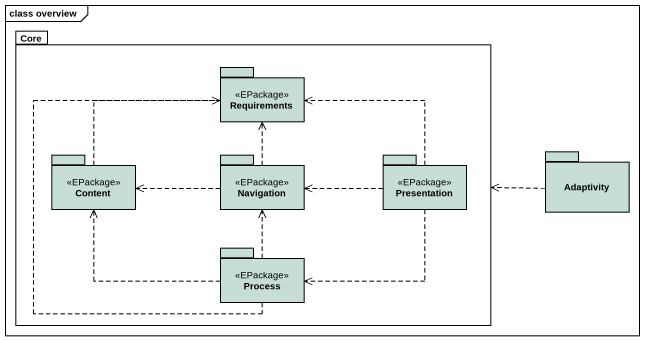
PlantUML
@startuml
mainframe class overview
package Core #FFFFFF {
  package Requirements <<EPackage>> #C7DDD7 {
  }
  package Content <<EPackage>> #C7DDD7 {
  }
  package Navigation <<EPackage>> #C7DDD7 {
  }
  package Presentation <<EPackage>> #C7DDD7 {
  }
  package "Process" as Process_ <<EPackage>> #C7DDD7 {
  }
}
package Adaptivity #C7DDD7 {
}
Content .right.> Requirements
Navigation .up.> Requirements
Navigation .left.> Content
Presentation .left.> Requirements
Presentation .left.> Navigation
Presentation .left.> Process_
Adaptivity .left.> Core
Process_ .up.> Requirements
Process_ .left.> Content
Process_ .up.> Navigation
@enduml
